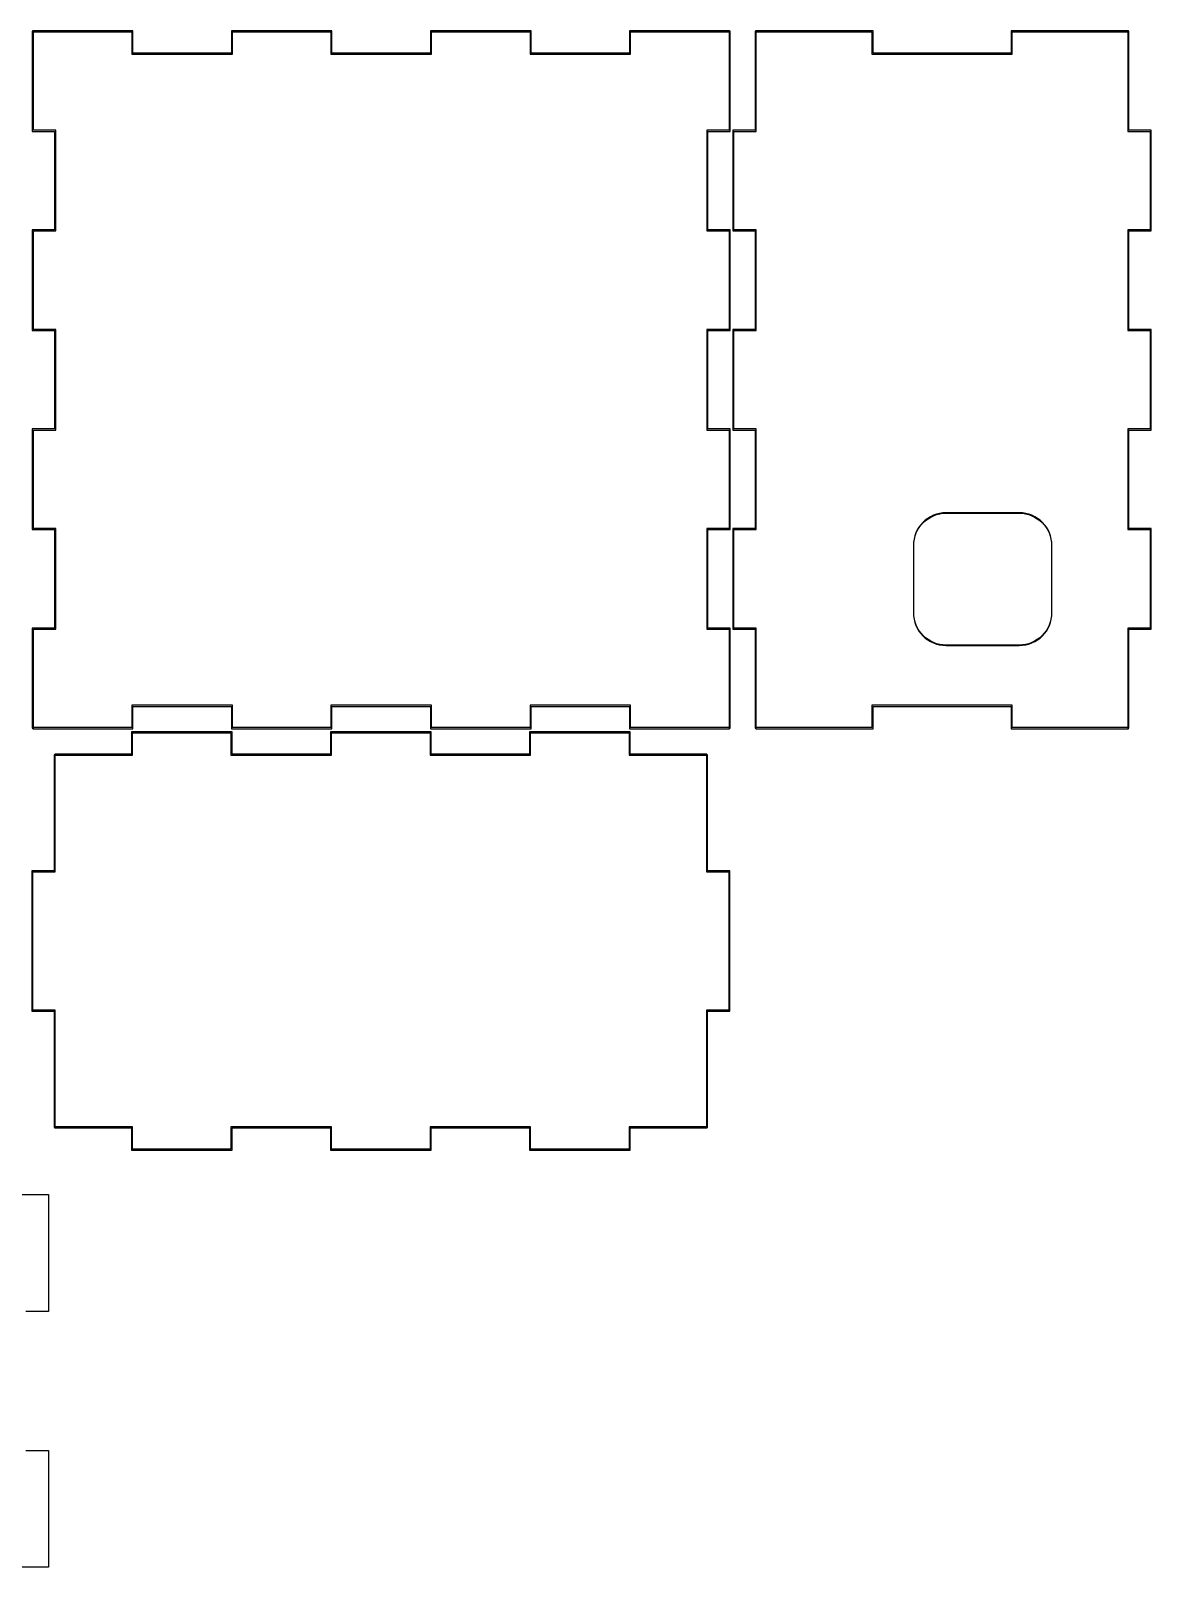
# Model space of a CAD drawing. Extents: x 8 to 497, y 268 to 687.
# Drawn here: x 196.1 to 496.8, y 274.3 to 686.6 of the extents above; entities that cross this region are included whole.
import ezdxf

# ---------------------------------------------------------------- set-up
doc = ezdxf.new("R2010")
doc.units = 0
doc.layers.add('CUT', color=7, linetype='CONTINUOUS')

msp = doc.modelspace()

# ---------------------------------------------------------------- linework, layer by layer
at = {"layer": 'CUT', "color": 1}
for p, q in [((196.51076, 686.424008), (196.51076, 659.701091)), ((196.792983, 686.424008), (196.51076, 686.424008)), ((196.51076, 686.424008), (196.51076, 686.424008)), ((196.651872, 686.565119), (196.651872, 686.282897)), ((223.365969, 686.565119), (196.651872, 686.565119)), ((196.651872, 686.565119), (196.651872, 686.565119)), ((196.651872, 686.282897), (223.224858, 686.282897)), ((196.792983, 659.842202), (196.792983, 686.424008)), ((223.224858, 686.282897), (223.224858, 680.417967)), ((223.50708, 686.565119), (223.365969, 686.565119)), ((223.50708, 686.424008), (223.50708, 686.565119)), ((223.50708, 680.559078), (223.50708, 686.424008)), ((250.071247, 686.565119), (249.930135, 686.565119)), ((249.930135, 686.565119), (249.930135, 686.424008)), ((249.930135, 686.424008), (249.930135, 680.559078)), ((276.794163, 686.565119), (250.071247, 686.565119)), ((250.212358, 680.417967), (250.212358, 686.282897)), ((250.212358, 686.282897), (276.653052, 686.282897)), ((276.653052, 686.282897), (276.653052, 680.417967)), ((276.935274, 686.565119), (276.794163, 686.565119)), ((276.935274, 686.424008), (276.935274, 686.565119)), ((276.935274, 680.559078), (276.935274, 686.424008)), ((303.499435, 686.565119), (303.358324, 686.565119)), ((303.358324, 686.565119), (303.358324, 686.424008)), ((303.358324, 686.424008), (303.358324, 680.559078)), ((330.231186, 686.565119), (303.499435, 686.565119)), ((303.640546, 680.417967), (303.640546, 686.282897)), ((303.640546, 686.282897), (330.090074, 686.282897)), ((330.090074, 686.282897), (330.090074, 680.417967)), ((330.372297, 686.565119), (330.231186, 686.565119)), ((330.372297, 686.424008), (330.372297, 686.565119)), ((330.372297, 680.559078), (330.372297, 686.424008)), ((356.92763, 686.565119), (356.786519, 686.565119)), ((356.786519, 686.565119), (356.786519, 686.424008)), ((356.786519, 686.424008), (356.786519, 680.559078)), ((383.650546, 686.565119), (356.92763, 686.565119)), ((357.068741, 680.417967), (357.068741, 686.282897)), ((357.068741, 686.282897), (383.650546, 686.282897)), ((383.509435, 686.424008), (383.509435, 659.842202)), ((383.791658, 686.424008), (383.509435, 686.424008)), ((383.509435, 686.424008), (383.509435, 686.424008)), ((383.650546, 686.282897), (383.650546, 686.565119)), ((383.791658, 659.701091), (383.791658, 686.424008)), ((390.512074, 686.424008), (390.512074, 659.851021)), ((390.794296, 686.424008), (390.512074, 686.424008)), ((390.512074, 686.424008), (390.512074, 686.424008)), ((390.653185, 686.565119), (390.653185, 686.282897)), ((421.988686, 686.565119), (390.653185, 686.565119)), ((390.653185, 686.565119), (390.653185, 686.565119)), ((390.653185, 686.282897), (421.847574, 686.282897)), ((390.794296, 659.70991), (390.794296, 686.424008)), ((421.847574, 686.282897), (421.847574, 680.417967)), ((422.129797, 686.565119), (421.988686, 686.565119)), ((422.129797, 686.424008), (422.129797, 686.565119)), ((422.129797, 680.559078), (422.129797, 686.424008)), ((459.312574, 686.565119), (459.171463, 686.565119)), ((459.171463, 686.565119), (459.171463, 686.424008)), ((459.171463, 686.424008), (459.171463, 680.559078)), ((490.648046, 686.565119), (459.312574, 686.565119)), ((459.453686, 680.417967), (459.453686, 686.282897)), ((459.453686, 686.282897), (490.648046, 686.282897)), ((490.506935, 686.424008), (490.506935, 659.70991)), ((490.789158, 686.424008), (490.506935, 686.424008)), ((490.506935, 686.424008), (490.506935, 686.424008)), ((490.648046, 686.282897), (490.648046, 686.565119)), ((490.789158, 659.851021), (490.789158, 686.424008)), ((223.224858, 680.417967), (223.224858, 680.276856)), ((249.930135, 680.559078), (223.50708, 680.559078)), ((250.212358, 680.276856), (250.212358, 680.417967)), ((276.653052, 680.417967), (276.653052, 680.276856)), ((303.358324, 680.559078), (276.935274, 680.559078)), ((303.640546, 680.276856), (303.640546, 680.417967)), ((330.090074, 680.417967), (330.090074, 680.276856)), ((356.786519, 680.559078), (330.372297, 680.559078)), ((357.068741, 680.276856), (357.068741, 680.417967)), ((421.847574, 680.417967), (421.847574, 680.276856)), ((459.171463, 680.559078), (422.129797, 680.559078)), ((459.453686, 680.276856), (459.453686, 680.417967)), ((223.224858, 680.276856), (223.365969, 680.276856)), ((223.365969, 680.276856), (250.071247, 680.276856)), ((250.071247, 680.276856), (250.212358, 680.276856)), ((276.653052, 680.276856), (276.794163, 680.276856)), ((276.794163, 680.276856), (303.499435, 680.276856)), ((303.499435, 680.276856), (303.640546, 680.276856)), ((330.090074, 680.276856), (330.231186, 680.276856)), ((330.231186, 680.276856), (356.92763, 680.276856)), ((356.92763, 680.276856), (357.068741, 680.276856)), ((421.847574, 680.276856), (421.988686, 680.276856)), ((421.988686, 680.276856), (459.312574, 680.276856)), ((459.312574, 680.276856), (459.453686, 680.276856)), ((196.51076, 659.701091), (196.51076, 659.55998)), ((202.649094, 659.842202), (196.792983, 659.842202)), ((202.790205, 659.842202), (202.649094, 659.842202)), ((202.790205, 659.701091), (202.790205, 659.842202)), ((202.790205, 632.995813), (202.790205, 659.701091)), ((377.653324, 659.842202), (377.512213, 659.842202)), ((377.512213, 659.842202), (377.512213, 659.701091)), ((377.512213, 659.701091), (377.512213, 632.995813)), ((383.509435, 659.842202), (377.653324, 659.842202)), ((383.791658, 659.55998), (383.791658, 659.701091)), ((384.64713, 659.851021), (384.506018, 659.851021)), ((384.506018, 659.851021), (384.506018, 659.70991)), ((384.506018, 659.70991), (384.506018, 632.986994)), ((390.512074, 659.851021), (384.64713, 659.851021)), ((390.794296, 659.568799), (390.794296, 659.70991)), ((490.506935, 659.70991), (490.506935, 659.568799)), ((496.654074, 659.851021), (490.789158, 659.851021)), ((496.795185, 659.851021), (496.654074, 659.851021)), ((496.795185, 659.70991), (496.795185, 659.851021)), ((496.795185, 632.986994), (496.795185, 659.70991)), ((196.51076, 659.55998), (196.651872, 659.55998)), ((196.651872, 659.55998), (202.507983, 659.55998)), ((202.507983, 659.55998), (202.507983, 633.136924)), ((377.794435, 633.136924), (377.794435, 659.55998)), ((377.794435, 659.55998), (383.650546, 659.55998)), ((383.650546, 659.55998), (383.791658, 659.55998)), ((384.788241, 633.128105), (384.788241, 659.568799)), ((384.788241, 659.568799), (390.653185, 659.568799)), ((390.653185, 659.568799), (390.794296, 659.568799)), ((490.506935, 659.568799), (490.648046, 659.568799)), ((490.648046, 659.568799), (496.512963, 659.568799)), ((496.512963, 659.568799), (496.512963, 633.128105)), ((196.651872, 633.136924), (196.51076, 633.136924)), ((196.51076, 633.136924), (196.51076, 632.995813)), ((196.51076, 632.995813), (196.51076, 606.272896)), ((202.507983, 633.136924), (196.651872, 633.136924)), ((196.792983, 606.414007), (196.792983, 632.854702)), ((196.792983, 632.854702), (202.649094, 632.854702)), ((202.649094, 632.854702), (202.790205, 632.854702)), ((202.790205, 632.854702), (202.790205, 632.995813)), ((377.512213, 632.995813), (377.512213, 632.854702)), ((377.512213, 632.854702), (377.653324, 632.854702)), ((377.653324, 632.854702), (383.509435, 632.854702)), ((383.650546, 633.136924), (377.794435, 633.136924)), ((383.509435, 632.854702), (383.509435, 606.414007)), ((383.791658, 633.136924), (383.650546, 633.136924)), ((383.791658, 632.995813), (383.791658, 633.136924)), ((383.791658, 606.272896), (383.791658, 632.995813)), ((384.506018, 632.986994), (384.506018, 632.845882)), ((384.506018, 632.845882), (384.64713, 632.845882)), ((384.64713, 632.845882), (390.512074, 632.845882)), ((390.653185, 633.128105), (384.788241, 633.128105)), ((390.512074, 632.845882), (390.512074, 606.422827)), ((390.794296, 633.128105), (390.653185, 633.128105)), ((390.794296, 632.986994), (390.794296, 633.128105)), ((390.794296, 606.281716), (390.794296, 632.986994)), ((490.648046, 633.128105), (490.506935, 633.128105)), ((490.506935, 633.128105), (490.506935, 632.986994)), ((490.506935, 632.986994), (490.506935, 606.281716)), ((496.512963, 633.128105), (490.648046, 633.128105)), ((490.789158, 606.422827), (490.789158, 632.845882)), ((490.789158, 632.845882), (496.654074, 632.845882)), ((496.654074, 632.845882), (496.795185, 632.845882)), ((496.795185, 632.845882), (496.795185, 632.986994)), ((196.51076, 606.272896), (196.51076, 606.131785)), ((196.51076, 606.131785), (196.651872, 606.131785)), ((196.651872, 606.131785), (202.507983, 606.131785)), ((202.649094, 606.414007), (196.792983, 606.414007)), ((202.507983, 606.131785), (202.507983, 579.70873)), ((202.790205, 606.414007), (202.649094, 606.414007)), ((202.790205, 606.272896), (202.790205, 606.414007)), ((202.790205, 579.567619), (202.790205, 606.272896)), ((377.653324, 606.414007), (377.512213, 606.414007)), ((377.512213, 606.414007), (377.512213, 606.272896)), ((377.512213, 606.272896), (377.512213, 579.567619)), ((383.509435, 606.414007), (377.653324, 606.414007)), ((377.794435, 579.70873), (377.794435, 606.131785)), ((377.794435, 606.131785), (383.650546, 606.131785)), ((383.650546, 606.131785), (383.791658, 606.131785)), ((383.791658, 606.131785), (383.791658, 606.272896)), ((384.64713, 606.422827), (384.506018, 606.422827)), ((384.506018, 606.422827), (384.506018, 606.281716)), ((384.506018, 606.281716), (384.506018, 579.558799)), ((390.512074, 606.422827), (384.64713, 606.422827)), ((384.788241, 579.69991), (384.788241, 606.140605)), ((384.788241, 606.140605), (390.653185, 606.140605)), ((390.653185, 606.140605), (390.794296, 606.140605)), ((390.794296, 606.140605), (390.794296, 606.281716)), ((490.506935, 606.281716), (490.506935, 606.140605)), ((490.506935, 606.140605), (490.648046, 606.140605)), ((490.648046, 606.140605), (496.512963, 606.140605)), ((496.654074, 606.422827), (490.789158, 606.422827)), ((496.512963, 606.140605), (496.512963, 579.69991)), ((496.795185, 606.422827), (496.654074, 606.422827)), ((496.795185, 606.281716), (496.795185, 606.422827)), ((496.795185, 579.558799), (496.795185, 606.281716)), ((196.651872, 579.70873), (196.51076, 579.70873)), ((196.51076, 579.70873), (196.51076, 579.567619)), ((196.51076, 579.567619), (196.51076, 552.844702)), ((202.507983, 579.70873), (196.651872, 579.70873)), ((196.792983, 552.985813), (196.792983, 579.426507)), ((196.792983, 579.426507), (202.649094, 579.426507)), ((202.649094, 579.426507), (202.790205, 579.426507)), ((202.790205, 579.426507), (202.790205, 579.567619)), ((377.512213, 579.567619), (377.512213, 579.426507)), ((377.512213, 579.426507), (377.653324, 579.426507)), ((377.653324, 579.426507), (383.509435, 579.426507)), ((383.650546, 579.70873), (377.794435, 579.70873)), ((383.509435, 579.426507), (383.509435, 552.985813)), ((383.791658, 579.70873), (383.650546, 579.70873)), ((383.791658, 579.567619), (383.791658, 579.70873)), ((383.791658, 552.844702), (383.791658, 579.567619)), ((384.506018, 579.558799), (384.506018, 579.417688)), ((384.506018, 579.417688), (384.64713, 579.417688)), ((384.64713, 579.417688), (390.512074, 579.417688)), ((390.653185, 579.69991), (384.788241, 579.69991)), ((390.512074, 579.417688), (390.512074, 552.994632)), ((390.794296, 579.69991), (390.653185, 579.69991)), ((390.794296, 579.558799), (390.794296, 579.69991)), ((390.794296, 552.853521), (390.794296, 579.558799)), ((490.648046, 579.69991), (490.506935, 579.69991)), ((490.506935, 579.69991), (490.506935, 579.558799)), ((490.506935, 579.558799), (490.506935, 552.853521)), ((496.512963, 579.69991), (490.648046, 579.69991)), ((490.789158, 552.994632), (490.789158, 579.417688)), ((490.789158, 579.417688), (496.654074, 579.417688)), ((496.654074, 579.417688), (496.795185, 579.417688)), ((496.795185, 579.417688), (496.795185, 579.558799)), ((461.314574, 557.227966), (441.779519, 557.227966)), ((441.779519, 557.227966), (441.779519, 557.227966)), ((441.779519, 557.122132), (461.314574, 557.122132)), ((441.779519, 557.122132), (441.779519, 557.122132)), ((196.51076, 552.844702), (196.51076, 552.703591)), ((196.51076, 552.703591), (196.651872, 552.703591)), ((196.651872, 552.703591), (202.507983, 552.703591)), ((202.649094, 552.985813), (196.792983, 552.985813)), ((202.507983, 552.703591), (202.507983, 526.280535)), ((202.790205, 552.985813), (202.649094, 552.985813)), ((202.790205, 552.844702), (202.790205, 552.985813)), ((202.790205, 526.139424), (202.790205, 552.844702)), ((377.653324, 552.985813), (377.512213, 552.985813)), ((377.512213, 552.985813), (377.512213, 552.844702)), ((377.512213, 552.844702), (377.512213, 526.139424)), ((383.509435, 552.985813), (377.653324, 552.985813)), ((377.794435, 526.280535), (377.794435, 552.703591)), ((377.794435, 552.703591), (383.650546, 552.703591)), ((383.650546, 552.703591), (383.791658, 552.703591)), ((383.791658, 552.703591), (383.791658, 552.844702)), ((384.64713, 552.994632), (384.506018, 552.994632)), ((384.506018, 552.994632), (384.506018, 552.853521)), ((384.506018, 552.853521), (384.506018, 526.130605)), ((390.512074, 552.994632), (384.64713, 552.994632)), ((384.788241, 526.271716), (384.788241, 552.71241)), ((384.788241, 552.71241), (390.653185, 552.71241)), ((390.653185, 552.71241), (390.794296, 552.71241)), ((390.794296, 552.71241), (390.794296, 552.853521)), ((490.506935, 552.853521), (490.506935, 552.71241)), ((490.506935, 552.71241), (490.648046, 552.71241)), ((490.648046, 552.71241), (496.512963, 552.71241)), ((496.654074, 552.994632), (490.789158, 552.994632)), ((496.512963, 552.71241), (496.512963, 526.271716)), ((496.795185, 552.994632), (496.654074, 552.994632)), ((496.795185, 552.853521), (496.795185, 552.994632)), ((496.795185, 526.130605), (496.795185, 552.853521)), ((432.951241, 548.390882), (432.951241, 530.434494)), ((433.048241, 530.434494), (433.048241, 548.390882)), ((470.045824, 548.390882), (470.045824, 530.434494)), ((470.151658, 530.434494), (470.151658, 548.390882)), ((196.651872, 526.280535), (196.51076, 526.280535)), ((196.51076, 526.280535), (196.51076, 526.139424)), ((196.51076, 526.139424), (196.51076, 499.425327)), ((202.507983, 526.280535), (196.651872, 526.280535)), ((196.792983, 499.425327), (196.792983, 525.998313)), ((196.792983, 525.998313), (202.649094, 525.998313)), ((202.649094, 525.998313), (202.790205, 525.998313)), ((202.790205, 525.998313), (202.790205, 526.139424)), ((377.512213, 526.139424), (377.512213, 525.998313)), ((377.512213, 525.998313), (377.653324, 525.998313)), ((377.653324, 525.998313), (383.509435, 525.998313)), ((383.650546, 526.280535), (377.794435, 526.280535)), ((383.509435, 525.998313), (383.509435, 499.425327)), ((383.791658, 526.280535), (383.650546, 526.280535)), ((383.791658, 526.139424), (383.791658, 526.280535)), ((383.791658, 499.425327), (383.791658, 526.139424)), ((384.506018, 526.130605), (384.506018, 525.989494)), ((384.506018, 525.989494), (384.64713, 525.989494)), ((384.64713, 525.989494), (390.512074, 525.989494)), ((390.653185, 526.271716), (384.788241, 526.271716)), ((390.512074, 525.989494), (390.512074, 499.425327)), ((390.794296, 526.271716), (390.653185, 526.271716)), ((390.794296, 526.130605), (390.794296, 526.271716)), ((390.794296, 499.425327), (390.794296, 526.130605)), ((490.648046, 526.271716), (490.506935, 526.271716)), ((490.506935, 526.271716), (490.506935, 526.130605)), ((490.506935, 526.130605), (490.506935, 499.425327)), ((496.512963, 526.271716), (490.648046, 526.271716)), ((490.789158, 499.425327), (490.789158, 525.989494)), ((490.789158, 525.989494), (496.654074, 525.989494)), ((496.654074, 525.989494), (496.795185, 525.989494)), ((496.795185, 525.989494), (496.795185, 526.130605)), ((461.314574, 521.703244), (441.779519, 521.703244)), ((441.779519, 521.60623), (461.314574, 521.60623)), ((223.224858, 505.56366), (223.224858, 505.422549)), ((223.365969, 505.56366), (223.224858, 505.56366)), ((223.224858, 505.56366), (223.224858, 505.56366)), ((223.224858, 505.422549), (223.224858, 499.566438)), ((250.071247, 505.56366), (223.365969, 505.56366)), ((223.50708, 499.425327), (223.50708, 505.281438)), ((223.50708, 505.281438), (249.930135, 505.281438)), ((249.930135, 505.281438), (249.930135, 499.425327)), ((250.212358, 505.56366), (250.071247, 505.56366)), ((250.212358, 505.422549), (250.212358, 505.56366)), ((250.212358, 499.566438), (250.212358, 505.422549)), ((276.794163, 505.56366), (276.653052, 505.56366)), ((276.653052, 505.56366), (276.653052, 505.422549)), ((276.653052, 505.422549), (276.653052, 499.566438)), ((303.499435, 505.56366), (276.794163, 505.56366)), ((276.935274, 499.425327), (276.935274, 505.281438)), ((276.935274, 505.281438), (303.358324, 505.281438)), ((303.358324, 505.281438), (303.358324, 499.425327)), ((303.640546, 505.56366), (303.499435, 505.56366)), ((303.640546, 505.422549), (303.640546, 505.56366)), ((303.640546, 499.566438), (303.640546, 505.422549)), ((330.231186, 505.56366), (330.090074, 505.56366)), ((330.090074, 505.56366), (330.090074, 505.422549)), ((330.090074, 505.422549), (330.090074, 499.566438)), ((356.92763, 505.56366), (330.231186, 505.56366)), ((330.372297, 499.425327), (330.372297, 505.281438)), ((330.372297, 505.281438), (356.786519, 505.281438)), ((356.786519, 505.281438), (356.786519, 499.425327)), ((357.068741, 505.56366), (356.92763, 505.56366)), ((357.068741, 505.422549), (357.068741, 505.56366)), ((357.068741, 499.566438), (357.068741, 505.422549)), ((421.847574, 505.56366), (421.847574, 505.422549)), ((421.988686, 505.56366), (421.847574, 505.56366)), ((421.847574, 505.56366), (421.847574, 505.56366)), ((421.847574, 505.422549), (421.847574, 499.566438)), ((459.312574, 505.56366), (421.988686, 505.56366)), ((422.129797, 499.425327), (422.129797, 505.281438)), ((422.129797, 505.281438), (459.171463, 505.281438)), ((459.171463, 505.281438), (459.171463, 499.425327)), ((459.453686, 505.56366), (459.312574, 505.56366)), ((459.453686, 505.422549), (459.453686, 505.56366)), ((459.453686, 499.566438), (459.453686, 505.422549)), ((196.51076, 499.425327), (196.792983, 499.425327)), ((223.224858, 499.566438), (196.651872, 499.566438)), ((196.651872, 499.566438), (196.651872, 499.284216)), ((196.651872, 499.284216), (223.365969, 499.284216)), ((223.365969, 499.284216), (223.50708, 499.284216)), ((223.50708, 499.284216), (223.50708, 499.425327)), ((249.930135, 499.425327), (249.930135, 499.284216)), ((249.930135, 499.284216), (250.071247, 499.284216)), ((250.071247, 499.284216), (276.794163, 499.284216)), ((276.653052, 499.566438), (250.212358, 499.566438)), ((276.794163, 499.284216), (276.935274, 499.284216)), ((276.935274, 499.284216), (276.935274, 499.425327)), ((303.358324, 499.425327), (303.358324, 499.284216)), ((303.358324, 499.284216), (303.499435, 499.284216)), ((303.499435, 499.284216), (330.231186, 499.284216)), ((330.090074, 499.566438), (303.640546, 499.566438)), ((330.231186, 499.284216), (330.372297, 499.284216)), ((330.372297, 499.284216), (330.372297, 499.425327)), ((356.786519, 499.425327), (356.786519, 499.284216)), ((356.786519, 499.284216), (356.92763, 499.284216)), ((356.92763, 499.284216), (383.650546, 499.284216)), ((383.650546, 499.566438), (357.068741, 499.566438)), ((383.509435, 499.425327), (383.791658, 499.425327)), ((383.650546, 499.284216), (383.650546, 499.566438)), ((390.512074, 499.425327), (390.794296, 499.425327)), ((421.847574, 499.566438), (390.653185, 499.566438)), ((390.653185, 499.566438), (390.653185, 499.284216)), ((390.653185, 499.284216), (421.988686, 499.284216)), ((421.988686, 499.284216), (422.129797, 499.284216)), ((422.129797, 499.284216), (422.129797, 499.425327)), ((459.171463, 499.425327), (459.171463, 499.284216)), ((459.171463, 499.284216), (459.312574, 499.284216)), ((459.312574, 499.284216), (490.648046, 499.284216)), ((490.648046, 499.566438), (459.453686, 499.566438)), ((490.506935, 499.425327), (490.789158, 499.425327)), ((490.648046, 499.284216), (490.648046, 499.566438)), ((223.101385, 498.455188), (223.101385, 498.314077)), ((223.242497, 498.455188), (223.101385, 498.455188)), ((223.101385, 498.455188), (223.101385, 498.455188)), ((223.101385, 498.314077), (223.101385, 492.449146)), ((249.974233, 498.455188), (223.242497, 498.455188)), ((223.383608, 492.308035), (223.383608, 498.172966)), ((223.383608, 498.172966), (249.833122, 498.172966)), ((249.833122, 498.172966), (249.833122, 492.308035)), ((250.115344, 498.455188), (249.974233, 498.455188)), ((250.115344, 498.314077), (250.115344, 498.455188)), ((250.115344, 492.449146), (250.115344, 498.314077)), ((276.67951, 498.455188), (276.538399, 498.455188)), ((276.538399, 498.455188), (276.538399, 498.314077)), ((276.538399, 498.314077), (276.538399, 492.449146)), ((303.402407, 498.455188), (276.67951, 498.455188)), ((276.820622, 492.308035), (276.820622, 498.172966)), ((276.820622, 498.172966), (303.261296, 498.172966)), ((303.261296, 498.172966), (303.261296, 492.308035)), ((303.543518, 498.455188), (303.402407, 498.455188)), ((303.543518, 498.314077), (303.543518, 498.455188)), ((303.543518, 492.449146), (303.543518, 498.314077)), ((330.107685, 498.455188), (329.966574, 498.455188)), ((329.966574, 498.455188), (329.966574, 498.314077)), ((329.966574, 498.314077), (329.966574, 492.449146)), ((356.83063, 498.455188), (330.107685, 498.455188)), ((330.248796, 492.308035), (330.248796, 498.172966)), ((330.248796, 498.172966), (356.689519, 498.172966)), ((356.689519, 498.172966), (356.689519, 492.308035)), ((356.971741, 498.455188), (356.83063, 498.455188)), ((356.971741, 498.314077), (356.971741, 498.455188)), ((356.971741, 492.449146), (356.971741, 498.314077)), ((202.39333, 492.308035), (202.39333, 461.12248)), ((202.675552, 492.308035), (202.39333, 492.308035)), ((202.39333, 492.308035), (202.39333, 492.308035)), ((223.101385, 492.449146), (202.534441, 492.449146)), ((202.534441, 492.449146), (202.534441, 492.166924)), ((202.534441, 492.166924), (223.242497, 492.166924)), ((202.675552, 460.981369), (202.675552, 492.308035)), ((223.242497, 492.166924), (223.383608, 492.166924)), ((223.383608, 492.166924), (223.383608, 492.308035)), ((249.833122, 492.308035), (249.833122, 492.166924)), ((249.833122, 492.166924), (249.974233, 492.166924)), ((249.974233, 492.166924), (276.67951, 492.166924)), ((276.538399, 492.449146), (250.115344, 492.449146)), ((276.67951, 492.166924), (276.820622, 492.166924)), ((276.820622, 492.166924), (276.820622, 492.308035)), ((303.261296, 492.308035), (303.261296, 492.166924)), ((303.261296, 492.166924), (303.402407, 492.166924)), ((303.402407, 492.166924), (330.107685, 492.166924)), ((329.966574, 492.449146), (303.543518, 492.449146)), ((330.107685, 492.166924), (330.248796, 492.166924)), ((330.248796, 492.166924), (330.248796, 492.308035)), ((356.689519, 492.308035), (356.689519, 492.166924)), ((356.689519, 492.166924), (356.83063, 492.166924)), ((356.83063, 492.166924), (377.538686, 492.166924)), ((377.538686, 492.449146), (356.971741, 492.449146)), ((377.397574, 492.308035), (377.397574, 460.981369)), ((377.679797, 492.308035), (377.397574, 492.308035)), ((377.397574, 492.308035), (377.397574, 492.308035)), ((377.538686, 492.166924), (377.538686, 492.449146)), ((377.679797, 461.12248), (377.679797, 492.308035)), ((196.537219, 461.12248), (196.396108, 461.12248)), ((196.396108, 461.12248), (196.396108, 460.981369)), ((196.396108, 460.981369), (196.396108, 423.639855)), ((202.39333, 461.12248), (196.537219, 461.12248)), ((196.67833, 423.780966), (196.67833, 460.840257)), ((196.67833, 460.840257), (202.534441, 460.840257)), ((202.534441, 460.840257), (202.675552, 460.840257)), ((202.675552, 460.840257), (202.675552, 460.981369)), ((377.397574, 460.981369), (377.397574, 460.840257)), ((377.397574, 460.840257), (377.538686, 460.840257)), ((377.538686, 460.840257), (383.394797, 460.840257)), ((383.535908, 461.12248), (377.679797, 461.12248)), ((383.394797, 460.840257), (383.394797, 423.780966)), ((383.677019, 461.12248), (383.535908, 461.12248)), ((383.677019, 460.981369), (383.677019, 461.12248)), ((383.677019, 423.639855), (383.677019, 460.981369)), ((196.396108, 423.639855), (196.396108, 423.498744)), ((196.396108, 423.498744), (196.537219, 423.498744)), ((196.537219, 423.498744), (202.39333, 423.498744)), ((202.534441, 423.780966), (196.67833, 423.780966)), ((202.39333, 423.498744), (202.39333, 392.313188)), ((202.675552, 423.780966), (202.534441, 423.780966)), ((202.675552, 423.639855), (202.675552, 423.780966)), ((202.675552, 392.313188), (202.675552, 423.639855)), ((377.538686, 423.780966), (377.397574, 423.780966)), ((377.397574, 423.780966), (377.397574, 423.639855)), ((377.397574, 423.639855), (377.397574, 392.313188)), ((383.394797, 423.780966), (377.538686, 423.780966)), ((377.679797, 392.313188), (377.679797, 423.498744)), ((377.679797, 423.498744), (383.535908, 423.498744)), ((383.535908, 423.498744), (383.677019, 423.498744)), ((383.677019, 423.498744), (383.677019, 423.639855)), ((202.39333, 392.313188), (202.675552, 392.313188)), ((202.534441, 392.454299), (202.534441, 392.172077)), ((223.242497, 392.454299), (202.534441, 392.454299)), ((202.534441, 392.454299), (202.534441, 392.454299)), ((202.534441, 392.172077), (223.101385, 392.172077)), ((223.101385, 392.172077), (223.101385, 386.315966)), ((223.383608, 392.454299), (223.242497, 392.454299)), ((223.383608, 392.313188), (223.383608, 392.454299)), ((223.383608, 386.457077), (223.383608, 392.313188)), ((249.974233, 392.454299), (249.833122, 392.454299)), ((249.833122, 392.454299), (249.833122, 392.313188)), ((249.833122, 392.313188), (249.833122, 386.457077)), ((276.67951, 392.454299), (249.974233, 392.454299)), ((250.115344, 386.315966), (250.115344, 392.172077)), ((250.115344, 392.172077), (276.538399, 392.172077)), ((276.538399, 392.172077), (276.538399, 386.315966)), ((276.820622, 392.454299), (276.67951, 392.454299)), ((276.820622, 392.313188), (276.820622, 392.454299)), ((276.820622, 386.457077), (276.820622, 392.313188)), ((303.402407, 392.454299), (303.261296, 392.454299)), ((303.261296, 392.454299), (303.261296, 392.313188)), ((303.261296, 392.313188), (303.261296, 386.457077)), ((330.107685, 392.454299), (303.402407, 392.454299)), ((303.543518, 386.315966), (303.543518, 392.172077)), ((303.543518, 392.172077), (329.966574, 392.172077)), ((329.966574, 392.172077), (329.966574, 386.315966)), ((330.248796, 392.454299), (330.107685, 392.454299)), ((330.248796, 392.313188), (330.248796, 392.454299)), ((330.248796, 386.457077), (330.248796, 392.313188)), ((356.83063, 392.454299), (356.689519, 392.454299)), ((356.689519, 392.454299), (356.689519, 392.313188)), ((356.689519, 392.313188), (356.689519, 386.457077)), ((377.538686, 392.454299), (356.83063, 392.454299)), ((356.971741, 386.315966), (356.971741, 392.172077)), ((356.971741, 392.172077), (377.538686, 392.172077)), ((377.397574, 392.313188), (377.679797, 392.313188)), ((377.538686, 392.172077), (377.538686, 392.454299)), ((223.101385, 386.315966), (223.101385, 386.174855)), ((223.101385, 386.174855), (223.242497, 386.174855)), ((223.242497, 386.174855), (249.974233, 386.174855)), ((249.833122, 386.457077), (223.383608, 386.457077)), ((249.974233, 386.174855), (250.115344, 386.174855)), ((250.115344, 386.174855), (250.115344, 386.315966)), ((276.538399, 386.315966), (276.538399, 386.174855)), ((276.538399, 386.174855), (276.67951, 386.174855)), ((276.67951, 386.174855), (303.402407, 386.174855)), ((303.261296, 386.457077), (276.820622, 386.457077)), ((303.402407, 386.174855), (303.543518, 386.174855)), ((303.543518, 386.174855), (303.543518, 386.315966)), ((329.966574, 386.315966), (329.966574, 386.174855)), ((329.966574, 386.174855), (330.107685, 386.174855)), ((330.107685, 386.174855), (356.83063, 386.174855)), ((356.689519, 386.457077), (330.248796, 386.457077)), ((356.83063, 386.174855), (356.971741, 386.174855)), ((356.971741, 386.174855), (356.971741, 386.315966)), ((174.108449, 374.269341), (200.817734, 374.269341)), ((200.817734, 374.269341), (200.817734, 342.931008)), ((200.817734, 342.931008), (194.817746, 342.931008)), ((194.817746, 305.607675), (200.817734, 305.607675)), ((200.817734, 305.607675), (200.817734, 274.269341)), ((200.817734, 274.269341), (174.108449, 274.269341))]:
    msp.add_line(p, q, dxfattribs=at)
for points in [[(441.779519, 557.227966), (436.888467, 557.227966), (432.951241, 553.281923), (432.951241, 548.390882)], [(433.048241, 548.390882), (433.048241, 553.228849), (436.941553, 557.122132), (441.779519, 557.122132)], [(470.151658, 548.390882), (470.151658, 553.281923), (466.205598, 557.227966), (461.314574, 557.227966)], [(461.314574, 557.122132), (466.15254, 557.122132), (470.045824, 553.228849), (470.045824, 548.390882)], [(432.951241, 530.434494), (432.951241, 525.543453), (436.888467, 521.60623), (441.779519, 521.60623)], [(441.779519, 521.703244), (436.941553, 521.703244), (433.048241, 525.596527), (433.048241, 530.434494)], [(461.314574, 521.60623), (466.205598, 521.60623), (470.151658, 525.543453), (470.151658, 530.434494)], [(470.045824, 530.434494), (470.045824, 525.596527), (466.15254, 521.703244), (461.314574, 521.703244)]]:
    msp.add_open_spline(points, degree=3, dxfattribs=at)

doc.saveas('drawing.dxf')
